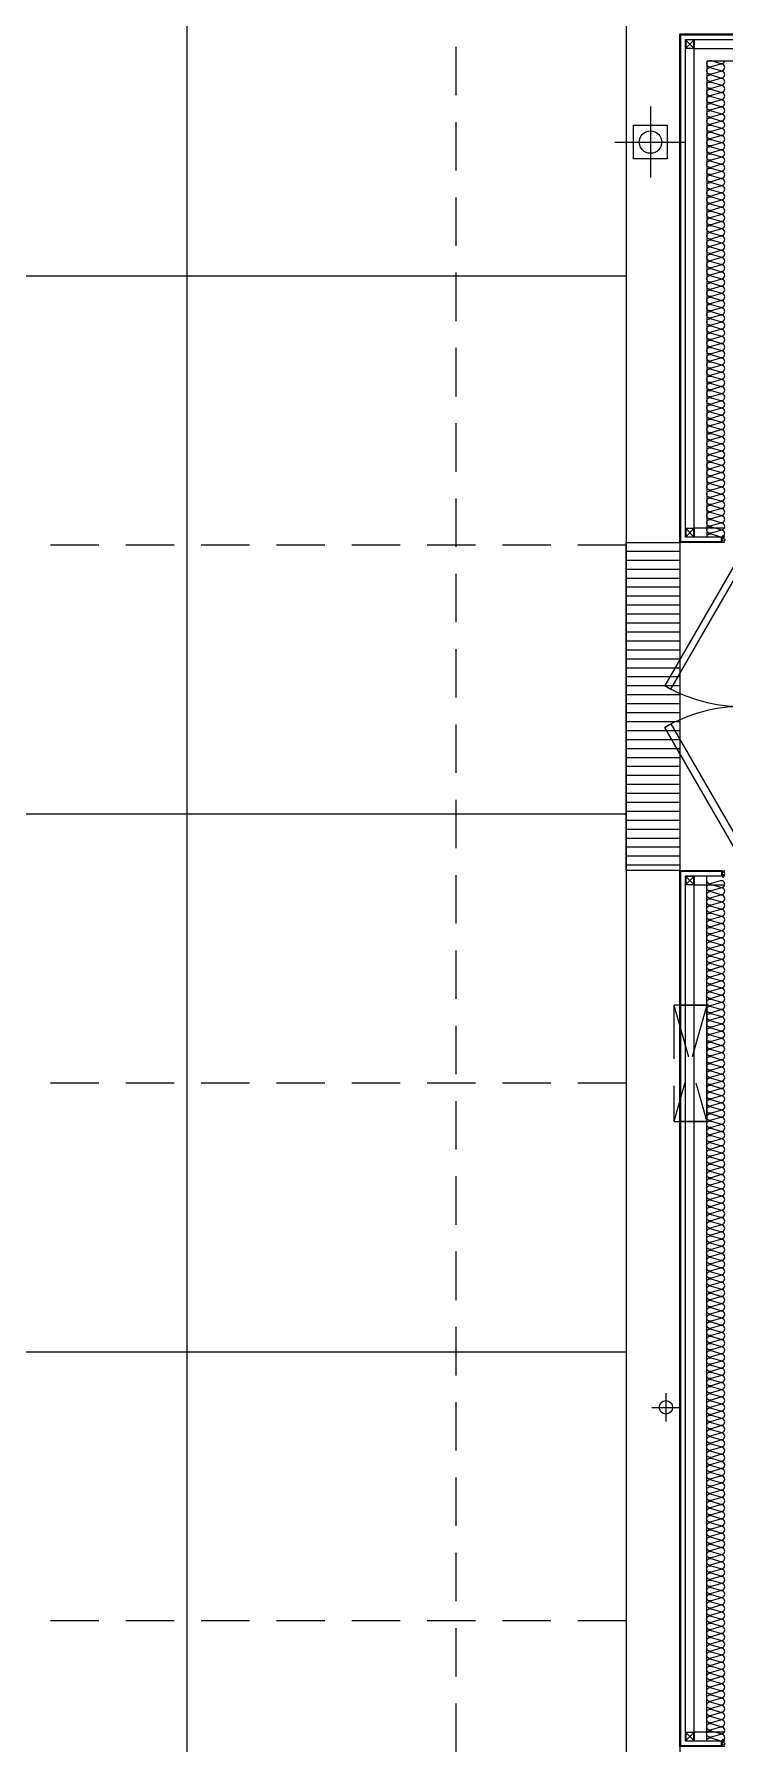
# Model space of a CAD drawing. Header units: millimetres. Extents: x -95754 to 177808, y 34455 to 149960.
# Drawn here: x 166904 to 170754, y 125920 to 135455 of the extents above; entities that cross this region are included whole.
import ezdxf

# ---------------------------------------------------------------- set-up
doc = ezdxf.new("R2010")
doc.units = ezdxf.units.MM
doc.header["$LTSCALE"] = 300
for name, pattern in [('CENTERX2', [4, 2.5, -0.5, 0.5, -0.5]), ('H1', [1.5, 1, -0.5]), ('HID', [2.8, 1.8, -1])]:
    doc.linetypes.add(name, pattern=pattern)
for name, color, linetype in [('6FIN', 6, 'Continuous'), ('A-DOOR', 4, 'Continuous'), ('A-DOOR-1', 1, 'Continuous'), ('A-DOOR-8', 8, 'Continuous'), ('A-ETC-소방', 8, 'H1'), ('A-FIN', 6, 'Continuous'), ('A-SYM', 7, 'Continuous'), ('A-TERNCH', 8, 'Continuous'), ('A-지붕바닥', 251, 'Continuous'), ('A-하지철물', 55, 'Continuous'), ('ISL', 251, 'Continuous'), ('loco_SCR', 1, 'Continuous'), ('SCREW', 6, 'Continuous'), ('SHEET', 6, 'Continuous'), ('보(girder)', 7, 'HID'), ('복합판넬', 6, 'Continuous'), ('우수계획', 7, 'Continuous'), ('코킹', 191, 'Continuous'), ('트랜치', 8, 'Continuous')]:
    doc.layers.add(name, color=color, linetype=linetype)
doc.layers.add('A-WIN-ELE', color=8, linetype='Continuous', lineweight=9)

# ---------------------------------------------------------------- blocks, each defined once
blk = doc.blocks.new('FDD-2')
at = {"layer": 'A-DOOR', "linetype": 'Continuous'}
for points in [[(-870, 200), (-116.6, 635), (-96.6, 600.4), (-850, 165.4)], [(870, 200), (116.6, 635), (96.6, 600.4), (850, 165.4)], [(-900, 200), (-870, 200), (-870, 160), (-855, 160), (-855, 0), (-900, 0)], [(900, 200), (870, 200), (870, 160), (855, 160), (855, 0), (900, 0)]]:
    blk.add_lwpolyline(points, close=True, dxfattribs=at)
at = {"layer": 'A-DOOR-1', "linetype": 'Continuous'}
for centre, start, end in [((-870, 200), 0, 30), ((870, 200), 150, 180)]:
    blk.add_arc(centre, 870, start, end, dxfattribs=at)
at = {"layer": 'A-DOOR-8', "linetype": 'Continuous'}
for p, q in [((-870, 200), (870, 200)), ((-855, 0), (855, 0))]:
    blk.add_line(p, q, dxfattribs=at)
blk = doc.blocks.new('*U2290')
at = {"layer": '6FIN'}
blk.add_lwpolyline([(25.3, 50), (-24.7, 50), (-24.7, 0), (25.3, 0)], close=True, dxfattribs=at)
at = {"layer": 'SHEET', "color": 8}
for p, q in [((-22.2, 2.5), (22.8, 47.5)), ((22.8, 2.5), (-22.2, 47.5))]:
    blk.add_line(p, q, dxfattribs=at)
blk.add_lwpolyline([(22.3, 2.3), (-21.7, 2.3, -0.414214), (-22.4, 3), (-22.4, 47, -0.414214), (-21.7, 47.7), (22.3, 47.7, -0.414214), (23, 47), (23, 3, -0.414214)], format="xyb", close=True, dxfattribs=at)
blk = doc.blocks.new('screw-2')
at = {"layer": 'loco_SCR', "linetype": 'CENTERX2'}
blk.add_line((-9, 0), (20, 0), dxfattribs=at)
at = {"layer": 'loco_SCR'}
for p, q in [((-2, 2), (-2, 3)), ((-1, 0), (-2, 1)), ((0, 4), (0, -4)), ((0, 2), (13, 2)), ((4, 2), (2, -3)), ((6, 2), (4, -3)), ((8, 2), (6, -3)), ((9, 2), (8, -3)), ((11, 2), (10, 1)), ((16, 0), (11, 1)), ((16, 0), (12, -2)), ((16, 0), (13, 2)), ((-1, 0), (-2, -1)), ((-2, -2), (-2, -3)), ((0, -2), (12, -2)), ((10, -1), (9, -3))]:
    blk.add_line(p, q, dxfattribs=at)
for centre, radius, start, end in [((0, 0), 4, 90, 270), ((-2, 1), 0.5, 135, 249.9068), ((-2, 3), 0.393, 352.9095, 75.2899), ((-1, 0), 0.262, 273.8076, 86.5479), ((11, -1), 1.4, 70.8182, 270.5294), ((-2, -1), 0.5, 109.9826, 225), ((-2, -3), 0.393, 261.9149, 3.4868)]:
    blk.add_arc(centre, radius, start, end, dxfattribs=at)
blk = doc.blocks.new('A$Caf999d5d')
at = {"layer": 'A-FIN'}
for p, q in [((-1, 15), (25, 14.9)), ((3, 19), (29, 18.9)), ((25, 7.4), (25, 14.9)), ((28, 7.4), (25, 7.4)), ((29, 7.4), (25, 7.4)), ((29, 7.4), (29, 18.9))]:
    blk.add_line(p, q, dxfattribs=at)
at = {"layer": '코킹', "color": 1}
blk.add_circle((14.5, 7.5), 7.5, dxfattribs=at)
at = {"layer": '코킹', "color": 1, "extrusion": (0, 0, -1)}
blk.add_ellipse((-1, 7.5), major_axis=(0, 7.5), ratio=0.368706, start_param=0, end_param=3.141604, dxfattribs=at)
at = {"layer": 'SCREW', "xscale": 0.700000000000001, "yscale": 0.700000000000001, "zscale": 0.700000000000001, "rotation": 359.9997454971837}
blk.add_blockref('screw-2', (25, 11.2), dxfattribs=at)
blk = doc.blocks.new('*U2300')
at = {"layer": 'A-하지철물'}
for points in [[(-8028.4, -220), (-8028.4, 0), (-3203.4, 0), (-3203.4, -220)], [(-7978.4, -220), (-7978.4, -50), (-3253.4, -50), (-3253.4, -220)]]:
    blk.add_lwpolyline(points, dxfattribs=at)
at = {"layer": '복합판넬'}
for points in [[(-8058.4, -205), (-8058.4, 30), (-3173.4, 30), (-3173.4, -205)], [(-8054.4, -201), (-8054.4, 26), (-3177.4, 26), (-3177.4, -201)]]:
    blk.add_lwpolyline(points, dxfattribs=at)
at = {"layer": 'A-FIN'}
blk.add_blockref('A$Caf999d5d', (-8057.5, -220), dxfattribs=at)
at = {"layer": 'A-FIN', "xscale": -1}
blk.add_blockref('A$Caf999d5d', (-3174.4, -220), dxfattribs=at)
at = {"layer": '보(girder)', "xscale": -1, "rotation": 180}
for p in [(-8003.7, 0), (-3228.7, 0)]:
    blk.add_blockref('*U2290', p, dxfattribs=at)
blk = doc.blocks.new('A$Cacae0627')
at = {"layer": '우수계획', "color": 1}
for p, q in [((0, 528), (0, -528)), ((-528, 0), (528, 0))]:
    blk.add_line(p, q, dxfattribs=at)
at = {"layer": '우수계획', "color": 6, "lineweight": -3}
blk.add_lwpolyline([(-250, 250), (250, 250), (250, -250), (-250, -250)], close=True, dxfattribs=at)
blk.add_circle((0, 0), 167, dxfattribs=at)
blk = doc.blocks.new('A$C2f499a12')
at = {"layer": 'A-SYM', "xscale": 0.3749999999999939, "yscale": 0.3749999999999939, "zscale": 0.3749999999999939}
blk.add_blockref('A$Cacae0627', (307.6, 197.9), dxfattribs=at)
blk = doc.blocks.new('A$C4ff37237')
at = {"layer": '우수계획', "color": 1}
for p, q in [((79.2, 158.3, 0), (79.2, 0, 0)), ((0, 79.2, 0), (158.3, 79.2, 0))]:
    blk.add_line(p, q, dxfattribs=at)
at = {"layer": '우수계획', "color": 6, "lineweight": -3}
blk.add_circle((79.2, 79.2, 0), 37.5, dxfattribs=at)
blk = doc.blocks.new('*U2338')
at = {"layer": '트랜치'}
for p, q in [((50, 300), (50, 0)), ((100, 300), (100, 0)), ((150, 300), (150, 0)), ((200, 300), (200, 0)), ((250, 300), (250, 0)), ((300, 300), (300, 0)), ((350, 300), (350, 0)), ((400, 300), (400, 0)), ((450, 300), (450, 0)), ((500, 300), (500, 0)), ((550, 300), (550, 0)), ((600, 300), (600, 0)), ((650, 300), (650, 0)), ((700, 300), (700, 0)), ((750, 300), (750, 0)), ((800, 300), (800, 0)), ((850, 300), (850, 0)), ((900, 300), (900, 0)), ((950, 300), (950, 0)), ((1000, 300), (1000, 0)), ((1050, 300), (1050, 0)), ((1100, 300), (1100, 0)), ((1150, 300), (1150, 0)), ((1200, 300), (1200, 0)), ((1250, 300), (1250, 0)), ((1300, 300), (1300, 0)), ((1350, 300), (1350, 0)), ((1400, 300), (1400, 0)), ((1450, 300), (1450, 0)), ((1500, 300), (1500, 0)), ((1550, 300), (1550, 0)), ((1600, 300), (1600, 0)), ((1650, 300), (1650, 0)), ((1700, 300), (1700, 0)), ((1750, 300), (1750, 0)), ((1800, 300), (1800, 0))]:
    blk.add_line(p, q, dxfattribs=at)
at = {"layer": '트랜치', "color": 0}
blk.add_lwpolyline([(0, 300), (1830, 300), (1830, 0), (0, 0)], close=True, dxfattribs=at)
blk = doc.blocks.new('옥내소화전함(650X185)')
at = {"layer": 'A-ETC-소방'}
blk.add_lwpolyline([(185, 0), (185, 650), (0, 650), (0, 0)], close=True, dxfattribs=at)
for points in [[(185, 650), (0, 0)], [(0, 650), (185, 0)]]:
    blk.add_lwpolyline(points, dxfattribs=at)

msp = doc.modelspace()

# ---------------------------------------------------------------- linework, layer by layer
at = {"layer": 'A-FIN', "elevation": 0}
msp.add_lwpolyline([(170503.6, 130040), (170653.6, 130040), (170653.6, 129390), (170503.6, 129390)], dxfattribs=at)
at = {"layer": 'A-TERNCH', "elevation": 0}
msp.add_lwpolyline([(144903.6, 147805), (146203.6, 147805), (146203.6, 148405), (155703.6, 148405), (155703.6, 147805), (157003.6, 147805), (157003.6, 148405), (166503.6, 148405), (166503.6, 147805), (167803.6, 147805), (167803.6, 148405), (170203.6, 148405), (170203.6, 143155), (176753.6, 143155), (176753.6, 135755), (170203.6, 135755), (170203.6, 107805)], dxfattribs=at)
msp.add_lwpolyline([(170203.6, 130790), (170203.6, 132620), (170503.6, 132620), (170503.6, 130790)], close=True, dxfattribs=at)
at = {"layer": 'A-WIN-ELE', "elevation": 0}
msp.add_lwpolyline([(177038.6, 135455), (170503.6, 135455), (170503.6, 107520)], dxfattribs=at)
at = {"layer": 'A-지붕바닥', "linetype": 'HID', "ltscale": 0.5}
for p, q in [((169253.6, 148405), (169253.6, 107805)), ((170203.6, 132605), (99303.6, 132605)), ((170203.6, 129605), (99303.6, 129605)), ((170203.6, 126605), (99303.6, 126605))]:
    msp.add_line(p, q, dxfattribs=at)
at = {"layer": 'A-지붕바닥'}
for p, q in [((167753.6, 147805), (167753.6, 108405)), ((170203.6, 134105), (99303.6, 134105)), ((170203.6, 131105), (99303.6, 131105)), ((170203.6, 128105), (99303.6, 128105))]:
    msp.add_line(p, q, dxfattribs=at)
at = {"layer": 'A-하지철물'}
for points in [[(170753.6, 132650), (170533.6, 132650), (170533.6, 135425), (177053.6, 135425)], [(170753.6, 132700), (170583.6, 132700), (170583.6, 135375), (177053.6, 135375)]]:
    msp.add_lwpolyline(points, dxfattribs=at)
at = {"layer": 'ISL'}
for p, q in [((177053.6, 135305), (170653.6, 135305)), ((170653.6, 135305), (170653.6, 132650)), ((170653.6, 125935), (170653.6, 130760))]:
    msp.add_line(p, q, dxfattribs=at)
at = {"layer": 'ISL', "elevation": 0}
for points in [[(170653.6, 132650, -0.509267), (170677.8, 132667.7), (170729.3, 132652.4, 1.372593), (170729.3, 132687.7), (170677.8, 132672.4, -0.509267), (170653.6, 132690, -0.509267), (170677.8, 132707.7), (170729.3, 132692.4, 1.372593), (170729.3, 132727.7), (170677.8, 132712.4, -0.509267), (170653.6, 132730, -0.509267), (170677.8, 132747.7), (170729.3, 132732.4, 1.372593), (170729.3, 132767.7), (170677.8, 132752.4, -0.509267), (170653.6, 132770, -0.509267), (170677.8, 132787.7), (170729.3, 132772.4, 1.372593), (170729.3, 132807.7), (170677.8, 132792.4, -0.509267), (170653.6, 132810, -0.509267), (170677.8, 132827.7), (170729.3, 132812.4, 1.372593), (170729.3, 132847.7), (170677.8, 132832.4, -0.509267), (170653.6, 132850, -0.509267), (170677.8, 132867.7), (170729.3, 132852.4, 1.372593), (170729.3, 132887.7), (170677.8, 132872.4, -0.509267), (170653.6, 132890, -0.509267), (170677.8, 132907.7), (170729.3, 132892.4, 1.372593), (170729.3, 132927.7), (170677.8, 132912.4, -0.509267), (170653.6, 132930, -0.509267), (170677.8, 132947.7), (170729.3, 132932.4, 1.372593), (170729.3, 132967.7), (170677.8, 132952.4, -0.509267), (170653.6, 132970, -0.509267), (170677.8, 132987.7), (170729.3, 132972.4, 1.372593), (170729.3, 133007.7), (170677.8, 132992.4, -0.509267), (170653.6, 133010, -0.509267), (170677.8, 133027.7), (170729.3, 133012.4, 1.372593), (170729.3, 133047.7), (170677.8, 133032.4, -0.509267), (170653.6, 133050, -0.509267), (170677.8, 133067.7), (170729.3, 133052.4, 1.372593), (170729.3, 133087.7), (170677.8, 133072.4, -0.509267), (170653.6, 133090, -0.509267), (170677.8, 133107.7), (170729.3, 133092.4, 1.372593), (170729.3, 133127.7), (170677.8, 133112.4, -0.509267), (170653.6, 133130, -0.509267), (170677.8, 133147.7), (170729.3, 133132.4, 1.372593), (170729.3, 133167.7), (170677.8, 133152.4, -0.509267), (170653.6, 133170, -0.509267), (170677.8, 133187.7), (170729.3, 133172.4, 1.372593), (170729.3, 133207.7), (170677.8, 133192.4, -0.509267), (170653.6, 133210, -0.509267), (170677.8, 133227.7), (170729.3, 133212.4, 1.372593), (170729.3, 133247.7), (170677.8, 133232.4, -0.509267), (170653.6, 133250, -0.509267), (170677.8, 133267.7), (170729.3, 133252.4, 1.372593), (170729.3, 133287.7), (170677.8, 133272.4, -0.509267), (170653.6, 133290, -0.509267), (170677.8, 133307.7), (170729.3, 133292.4, 1.372593), (170729.3, 133327.7), (170677.8, 133312.4, -0.509267), (170653.6, 133330, -0.509267), (170677.8, 133347.7), (170729.3, 133332.4, 1.372593), (170729.3, 133367.7), (170677.8, 133352.4, -0.509267), (170653.6, 133370, -0.509267), (170677.8, 133387.7), (170729.3, 133372.4, 1.372593), (170729.3, 133407.7), (170677.8, 133392.4, -0.509267), (170653.6, 133410, -0.509267), (170677.8, 133427.7), (170729.3, 133412.4, 1.372593), (170729.3, 133447.7), (170677.8, 133432.4, -0.509267), (170653.6, 133450, -0.509267), (170677.8, 133467.7), (170729.3, 133452.4, 1.372593), (170729.3, 133487.7), (170677.8, 133472.4, -0.509267), (170653.6, 133490, -0.509267), (170677.8, 133507.7), (170729.3, 133492.4, 1.372593), (170729.3, 133527.7), (170677.8, 133512.4, -0.509267), (170653.6, 133530, -0.509267), (170677.8, 133547.7), (170729.3, 133532.4, 1.372593), (170729.3, 133567.7), (170677.8, 133552.4, -0.509267), (170653.6, 133570, -0.509267), (170677.8, 133587.7), (170729.3, 133572.4, 1.372593), (170729.3, 133607.7), (170677.8, 133592.4, -0.509267), (170653.6, 133610, -0.509267), (170677.8, 133627.7), (170729.3, 133612.4, 1.372593), (170729.3, 133647.7), (170677.8, 133632.4, -0.509267), (170653.6, 133650, -0.509267), (170677.8, 133667.7), (170729.3, 133652.4, 1.372593), (170729.3, 133687.7), (170677.8, 133672.4, -0.509267), (170653.6, 133690, -0.509267), (170677.8, 133707.7), (170729.3, 133692.4, 1.372593), (170729.3, 133727.7), (170677.8, 133712.4, -0.509267), (170653.6, 133730, -0.509267), (170677.8, 133747.7), (170729.3, 133732.4, 1.372593), (170729.3, 133767.7), (170677.8, 133752.4, -0.509267), (170653.6, 133770, -0.509267), (170677.8, 133787.7), (170729.3, 133772.4, 1.372593), (170729.3, 133807.7), (170677.8, 133792.4, -0.509267), (170653.6, 133810, -0.509267), (170677.8, 133827.7), (170729.3, 133812.4, 1.372593), (170729.3, 133847.7), (170677.8, 133832.4, -0.509267), (170653.6, 133850, -0.509267), (170677.8, 133867.7), (170729.3, 133852.4, 1.372593), (170729.3, 133887.7), (170677.8, 133872.4, -0.509267), (170653.6, 133890, -0.509267), (170677.8, 133907.7), (170729.3, 133892.4, 1.372593), (170729.3, 133927.7), (170677.8, 133912.4, -0.509267), (170653.6, 133930, -0.509267), (170677.8, 133947.7), (170729.3, 133932.4, 1.372593), (170729.3, 133967.7), (170677.8, 133952.4, -0.509267), (170653.6, 133970, -0.509267), (170677.8, 133987.7), (170729.3, 133972.4, 1.372593), (170729.3, 134007.7), (170677.8, 133992.4, -0.509267), (170653.6, 134010, -0.509267), (170677.8, 134027.7), (170729.3, 134012.4, 1.372593), (170729.3, 134047.7), (170677.8, 134032.4, -0.509267), (170653.6, 134050, -0.509267), (170677.8, 134067.7), (170729.3, 134052.4, 1.372593), (170729.3, 134087.7), (170677.8, 134072.4, -0.509267), (170653.6, 134090, -0.509267), (170677.8, 134107.7), (170729.3, 134092.4, 1.372593), (170729.3, 134127.7), (170677.8, 134112.4, -0.509267), (170653.6, 134130, -0.509267), (170677.8, 134147.7), (170729.3, 134132.4, 1.372593), (170729.3, 134167.7), (170677.8, 134152.4, -0.509267), (170653.6, 134170, -0.509267), (170677.8, 134187.7), (170729.3, 134172.4, 1.372593), (170729.3, 134207.7), (170677.8, 134192.4, -0.509267), (170653.6, 134210, -0.509267), (170677.8, 134227.7), (170729.3, 134212.4, 1.372593), (170729.3, 134247.7), (170677.8, 134232.4, -0.509267), (170653.6, 134250, -0.509267), (170677.8, 134267.7), (170729.3, 134252.4, 1.372593), (170729.3, 134287.7), (170677.8, 134272.4, -0.509267), (170653.6, 134290, -0.509267), (170677.8, 134307.7), (170729.3, 134292.4, 1.372593), (170729.3, 134327.7), (170677.8, 134312.4, -0.509267), (170653.6, 134330, -0.509267), (170677.8, 134347.7), (170729.3, 134332.4, 1.372593), (170729.3, 134367.7), (170677.8, 134352.4, -0.509267), (170653.6, 134370, -0.509267), (170677.8, 134387.7), (170729.3, 134372.4, 1.372593), (170729.3, 134407.7), (170677.8, 134392.4, -0.509267), (170653.6, 134410, -0.509267), (170677.8, 134427.7), (170729.3, 134412.4, 1.372593), (170729.3, 134447.7), (170677.8, 134432.4, -0.509267), (170653.6, 134450, -0.509267), (170677.8, 134467.7), (170729.3, 134452.4, 1.372593), (170729.3, 134487.7), (170677.8, 134472.4, -0.509267), (170653.6, 134490, -0.509267), (170677.8, 134507.7), (170729.3, 134492.4, 1.372593), (170729.3, 134527.7), (170677.8, 134512.4, -0.509267), (170653.6, 134530, -0.509267), (170677.8, 134547.7), (170729.3, 134532.4, 1.372593), (170729.3, 134567.7), (170677.8, 134552.4, -0.509267), (170653.6, 134570, -0.509267), (170677.8, 134587.7), (170729.3, 134572.4, 1.372593), (170729.3, 134607.7), (170677.8, 134592.4, -0.509267), (170653.6, 134610, -0.509267), (170677.8, 134627.7), (170729.3, 134612.4, 1.372593), (170729.3, 134647.7), (170677.8, 134632.4, -0.509267), (170653.6, 134650, -0.509267), (170677.8, 134667.7), (170729.3, 134652.4, 1.372593), (170729.3, 134687.7), (170677.8, 134672.4, -0.509267), (170653.6, 134690, -0.509267), (170677.8, 134707.7), (170729.3, 134692.4, 1.372593), (170729.3, 134727.7), (170677.8, 134712.4, -0.509267), (170653.6, 134730, -0.509267), (170677.8, 134747.7), (170729.3, 134732.4, 1.372593), (170729.3, 134767.7), (170677.8, 134752.4, -0.509267), (170653.6, 134770, -0.509267), (170677.8, 134787.7), (170729.3, 134772.4, 1.372593), (170729.3, 134807.7), (170677.8, 134792.4, -0.509267), (170653.6, 134810, -0.509267), (170677.8, 134827.7), (170729.3, 134812.4, 1.372593), (170729.3, 134847.7), (170677.8, 134832.4, -0.509267), (170653.6, 134850, -0.509267), (170677.8, 134867.7), (170729.3, 134852.4, 1.372593), (170729.3, 134887.7), (170677.8, 134872.4, -0.509267), (170653.6, 134890, -0.509267), (170677.8, 134907.7), (170729.3, 134892.4, 1.372593), (170729.3, 134927.7), (170677.8, 134912.4, -0.509267), (170653.6, 134930, -0.509267), (170677.8, 134947.7), (170729.3, 134932.4, 1.372593), (170729.3, 134967.7), (170677.8, 134952.4, -0.509267), (170653.6, 134970, -0.509267), (170677.8, 134987.7), (170729.3, 134972.4, 1.372593), (170729.3, 135007.7), (170677.8, 134992.4, -0.509267), (170653.6, 135010, -0.509267), (170677.8, 135027.7), (170729.3, 135012.4, 1.372593), (170729.3, 135047.7), (170677.8, 135032.4, -0.509267), (170653.6, 135050, -0.509267), (170677.8, 135067.7), (170729.3, 135052.4, 1.372593), (170729.3, 135087.7), (170677.8, 135072.4, -0.509267), (170653.6, 135090, -0.509267), (170677.8, 135107.7), (170729.3, 135092.4, 1.372593), (170729.3, 135127.7), (170677.8, 135112.4, -0.509267), (170653.6, 135130, -0.509267), (170677.8, 135147.7), (170729.3, 135132.4, 1.372593), (170729.3, 135167.7), (170677.8, 135152.4, -0.509267), (170653.6, 135170, -0.509267), (170677.8, 135187.7), (170729.3, 135172.4, 1.372593), (170729.3, 135207.7), (170677.8, 135192.4, -0.509267), (170653.6, 135210, -0.509267), (170677.8, 135227.7), (170729.3, 135212.4, 1.372593), (170729.3, 135247.7), (170677.8, 135232.4, -0.509267), (170653.6, 135250, -0.509267), (170677.8, 135267.7), (170729.3, 135252.4, 1.372593), (170729.3, 135287.7), (170677.8, 135272.4, -0.509267), (170653.6, 135290, -0.509267), (170677.8, 135307.7), (170729.3, 135292.4, 0.425254), (170752.9, 135305, 0.425254)], [(170673.3, 132650, -0.006791), (170673.8, 132650)], [(170653.6, 125935, -0.509267), (170677.8, 125952.7), (170729.3, 125937.4, 1.372593), (170729.3, 125972.7), (170677.8, 125957.4, -0.509267), (170653.6, 125975, -0.509267), (170677.8, 125992.7), (170729.3, 125977.4, 1.372593), (170729.3, 126012.7), (170677.8, 125997.4, -0.509267), (170653.6, 126015, -0.509267), (170677.8, 126032.7), (170729.3, 126017.4, 1.372593), (170729.3, 126052.7), (170677.8, 126037.4, -0.509267), (170653.6, 126055, -0.509267), (170677.8, 126072.7), (170729.3, 126057.4, 1.372593), (170729.3, 126092.7), (170677.8, 126077.4, -0.509267), (170653.6, 126095, -0.509267), (170677.8, 126112.7), (170729.3, 126097.4, 1.372593), (170729.3, 126132.7), (170677.8, 126117.4, -0.509267), (170653.6, 126135, -0.509267), (170677.8, 126152.7), (170729.3, 126137.4, 1.372593), (170729.3, 126172.7), (170677.8, 126157.4, -0.509267), (170653.6, 126175, -0.509267), (170677.8, 126192.7), (170729.3, 126177.4, 1.372593), (170729.3, 126212.7), (170677.8, 126197.4, -0.509267), (170653.6, 126215, -0.509267), (170677.8, 126232.7), (170729.3, 126217.4, 1.372593), (170729.3, 126252.7), (170677.8, 126237.4, -0.509267), (170653.6, 126255, -0.509267), (170677.8, 126272.7), (170729.3, 126257.4, 1.372593), (170729.3, 126292.7), (170677.8, 126277.4, -0.509267), (170653.6, 126295, -0.509267), (170677.8, 126312.7), (170729.3, 126297.4, 1.372593), (170729.3, 126332.7), (170677.8, 126317.4, -0.509267), (170653.6, 126335, -0.509267), (170677.8, 126352.7), (170729.3, 126337.4, 1.372593), (170729.3, 126372.7), (170677.8, 126357.4, -0.509267), (170653.6, 126375, -0.509267), (170677.8, 126392.7), (170729.3, 126377.4, 1.372593), (170729.3, 126412.7), (170677.8, 126397.4, -0.509267), (170653.6, 126415, -0.509267), (170677.8, 126432.7), (170729.3, 126417.4, 1.372593), (170729.3, 126452.7), (170677.8, 126437.4, -0.509267), (170653.6, 126455, -0.509267), (170677.8, 126472.7), (170729.3, 126457.4, 1.372593), (170729.3, 126492.7), (170677.8, 126477.4, -0.509267), (170653.6, 126495, -0.509267), (170677.8, 126512.7), (170729.3, 126497.4, 1.372593), (170729.3, 126532.7), (170677.8, 126517.4, -0.509267), (170653.6, 126535, -0.509267), (170677.8, 126552.7), (170729.3, 126537.4, 1.372593), (170729.3, 126572.7), (170677.8, 126557.4, -0.509267), (170653.6, 126575, -0.509267), (170677.8, 126592.7), (170729.3, 126577.4, 1.372593), (170729.3, 126612.7), (170677.8, 126597.4, -0.509267), (170653.6, 126615, -0.509267), (170677.8, 126632.7), (170729.3, 126617.4, 1.372593), (170729.3, 126652.7), (170677.8, 126637.4, -0.509267), (170653.6, 126655, -0.509267), (170677.8, 126672.7), (170729.3, 126657.4, 1.372593), (170729.3, 126692.7), (170677.8, 126677.4, -0.509267), (170653.6, 126695, -0.509267), (170677.8, 126712.7), (170729.3, 126697.4, 1.372593), (170729.3, 126732.7), (170677.8, 126717.4, -0.509267), (170653.6, 126735, -0.509267), (170677.8, 126752.7), (170729.3, 126737.4, 1.372593), (170729.3, 126772.7), (170677.8, 126757.4, -0.509267), (170653.6, 126775, -0.509267), (170677.8, 126792.7), (170729.3, 126777.4, 1.372593), (170729.3, 126812.7), (170677.8, 126797.4, -0.509267), (170653.6, 126815, -0.509267), (170677.8, 126832.7), (170729.3, 126817.4, 1.372593), (170729.3, 126852.7), (170677.8, 126837.4, -0.509267), (170653.6, 126855, -0.509267), (170677.8, 126872.7), (170729.3, 126857.4, 1.372593), (170729.3, 126892.7), (170677.8, 126877.4, -0.509267), (170653.6, 126895, -0.509267), (170677.8, 126912.7), (170729.3, 126897.4, 1.372593), (170729.3, 126932.7), (170677.8, 126917.4, -0.509267), (170653.6, 126935, -0.509267), (170677.8, 126952.7), (170729.3, 126937.4, 1.372593), (170729.3, 126972.7), (170677.8, 126957.4, -0.509267), (170653.6, 126975, -0.509267), (170677.8, 126992.7), (170729.3, 126977.4, 1.372593), (170729.3, 127012.7), (170677.8, 126997.4, -0.509267), (170653.6, 127015, -0.509267), (170677.8, 127032.7), (170729.3, 127017.4, 1.372593), (170729.3, 127052.7), (170677.8, 127037.4, -0.509267), (170653.6, 127055, -0.509267), (170677.8, 127072.7), (170729.3, 127057.4, 1.372593), (170729.3, 127092.7), (170677.8, 127077.4, -0.509267), (170653.6, 127095, -0.509267), (170677.8, 127112.7), (170729.3, 127097.4, 1.372593), (170729.3, 127132.7), (170677.8, 127117.4, -0.509267), (170653.6, 127135, -0.509267), (170677.8, 127152.7), (170729.3, 127137.4, 1.372593), (170729.3, 127172.7), (170677.8, 127157.4, -0.509267), (170653.6, 127175, -0.509267), (170677.8, 127192.7), (170729.3, 127177.4, 1.372593), (170729.3, 127212.7), (170677.8, 127197.4, -0.509267), (170653.6, 127215, -0.509267), (170677.8, 127232.7), (170729.3, 127217.4, 1.372593), (170729.3, 127252.7), (170677.8, 127237.4, -0.509267), (170653.6, 127255, -0.509267), (170677.8, 127272.7), (170729.3, 127257.4, 1.372593), (170729.3, 127292.7), (170677.8, 127277.4, -0.509267), (170653.6, 127295, -0.509267), (170677.8, 127312.7), (170729.3, 127297.4, 1.372593), (170729.3, 127332.7), (170677.8, 127317.4, -0.509267), (170653.6, 127335, -0.509267), (170677.8, 127352.7), (170729.3, 127337.4, 1.372593), (170729.3, 127372.7), (170677.8, 127357.4, -0.509267), (170653.6, 127375, -0.509267), (170677.8, 127392.7), (170729.3, 127377.4, 1.372593), (170729.3, 127412.7), (170677.8, 127397.4, -0.509267), (170653.6, 127415, -0.509267), (170677.8, 127432.7), (170729.3, 127417.4, 1.372593), (170729.3, 127452.7), (170677.8, 127437.4, -0.509267), (170653.6, 127455, -0.509267), (170677.8, 127472.7), (170729.3, 127457.4, 1.372593), (170729.3, 127492.7), (170677.8, 127477.4, -0.509267), (170653.6, 127495, -0.509267), (170677.8, 127512.7), (170729.3, 127497.4, 1.372593), (170729.3, 127532.7), (170677.8, 127517.4, -0.509267), (170653.6, 127535, -0.509267), (170677.8, 127552.7), (170729.3, 127537.4, 1.372593), (170729.3, 127572.7), (170677.8, 127557.4, -0.509267), (170653.6, 127575, -0.509267), (170677.8, 127592.7), (170729.3, 127577.4, 1.372593), (170729.3, 127612.7), (170677.8, 127597.4, -0.509267), (170653.6, 127615, -0.509267), (170677.8, 127632.7), (170729.3, 127617.4, 1.372593), (170729.3, 127652.7), (170677.8, 127637.4, -0.509267), (170653.6, 127655, -0.509267), (170677.8, 127672.7), (170729.3, 127657.4, 1.372593), (170729.3, 127692.7), (170677.8, 127677.4, -0.509267), (170653.6, 127695, -0.509267), (170677.8, 127712.7), (170729.3, 127697.4, 1.372593), (170729.3, 127732.7), (170677.8, 127717.4, -0.509267), (170653.6, 127735, -0.509267), (170677.8, 127752.7), (170729.3, 127737.4, 1.372593), (170729.3, 127772.7), (170677.8, 127757.4, -0.509267), (170653.6, 127775, -0.509267), (170677.8, 127792.7), (170729.3, 127777.4, 1.372593), (170729.3, 127812.7), (170677.8, 127797.4, -0.509267), (170653.6, 127815, -0.509267), (170677.8, 127832.7), (170729.3, 127817.4, 1.372593), (170729.3, 127852.7), (170677.8, 127837.4, -0.509267), (170653.6, 127855, -0.509267), (170677.8, 127872.7), (170729.3, 127857.4, 1.372593), (170729.3, 127892.7), (170677.8, 127877.4, -0.509267), (170653.6, 127895, -0.509267), (170677.8, 127912.7), (170729.3, 127897.4, 1.372593), (170729.3, 127932.7), (170677.8, 127917.4, -0.509267), (170653.6, 127935, -0.509267), (170677.8, 127952.7), (170729.3, 127937.4, 1.372593), (170729.3, 127972.7), (170677.8, 127957.4, -0.509267), (170653.6, 127975, -0.509267), (170677.8, 127992.7), (170729.3, 127977.4, 1.372593), (170729.3, 128012.7), (170677.8, 127997.4, -0.509267), (170653.6, 128015, -0.509267), (170677.8, 128032.7), (170729.3, 128017.4, 1.372593), (170729.3, 128052.7), (170677.8, 128037.4, -0.509267), (170653.6, 128055, -0.509267), (170677.8, 128072.7), (170729.3, 128057.4, 1.372593), (170729.3, 128092.7), (170677.8, 128077.4, -0.509267), (170653.6, 128095, -0.509267), (170677.8, 128112.7), (170729.3, 128097.4, 1.372593), (170729.3, 128132.7), (170677.8, 128117.4, -0.509267), (170653.6, 128135, -0.509267), (170677.8, 128152.7), (170729.3, 128137.4, 1.372593), (170729.3, 128172.7), (170677.8, 128157.4, -0.509267), (170653.6, 128175, -0.509267), (170677.8, 128192.7), (170729.3, 128177.4, 1.372593), (170729.3, 128212.7), (170677.8, 128197.4, -0.509267), (170653.6, 128215, -0.509267), (170677.8, 128232.7), (170729.3, 128217.4, 1.372593), (170729.3, 128252.7), (170677.8, 128237.4, -0.509267), (170653.6, 128255, -0.509267), (170677.8, 128272.7), (170729.3, 128257.4, 1.372593), (170729.3, 128292.7), (170677.8, 128277.4, -0.509267), (170653.6, 128295, -0.509267), (170677.8, 128312.7), (170729.3, 128297.4, 1.372593), (170729.3, 128332.7), (170677.8, 128317.4, -0.509267), (170653.6, 128335, -0.509267), (170677.8, 128352.7), (170729.3, 128337.4, 1.372593), (170729.3, 128372.7), (170677.8, 128357.4, -0.509267), (170653.6, 128375, -0.509267), (170677.8, 128392.7), (170729.3, 128377.4, 1.372593), (170729.3, 128412.7), (170677.8, 128397.4, -0.509267), (170653.6, 128415, -0.509267), (170677.8, 128432.7), (170729.3, 128417.4, 1.372593), (170729.3, 128452.7), (170677.8, 128437.4, -0.509267), (170653.6, 128455, -0.509267), (170677.8, 128472.7), (170729.3, 128457.4, 1.372593), (170729.3, 128492.7), (170677.8, 128477.4, -0.509267), (170653.6, 128495, -0.509267), (170677.8, 128512.7), (170729.3, 128497.4, 1.372593), (170729.3, 128532.7), (170677.8, 128517.4, -0.509267), (170653.6, 128535, -0.509267), (170677.8, 128552.7), (170729.3, 128537.4, 1.372593), (170729.3, 128572.7), (170677.8, 128557.4, -0.509267), (170653.6, 128575, -0.509267), (170677.8, 128592.7), (170729.3, 128577.4, 1.372593), (170729.3, 128612.7), (170677.8, 128597.4, -0.509267), (170653.6, 128615, -0.509267), (170677.8, 128632.7), (170729.3, 128617.4, 1.372593), (170729.3, 128652.7), (170677.8, 128637.4, -0.509267), (170653.6, 128655, -0.509267), (170677.8, 128672.7), (170729.3, 128657.4, 1.372593), (170729.3, 128692.7), (170677.8, 128677.4, -0.509267), (170653.6, 128695, -0.509267), (170677.8, 128712.7), (170729.3, 128697.4, 1.372593), (170729.3, 128732.7), (170677.8, 128717.4, -0.509267), (170653.6, 128735, -0.509267), (170677.8, 128752.7), (170729.3, 128737.4, 1.372593), (170729.3, 128772.7), (170677.8, 128757.4, -0.509267), (170653.6, 128775, -0.509267), (170677.8, 128792.7), (170729.3, 128777.4, 1.372593), (170729.3, 128812.7), (170677.8, 128797.4, -0.509267), (170653.6, 128815, -0.509267), (170677.8, 128832.7), (170729.3, 128817.4, 1.372593), (170729.3, 128852.7), (170677.8, 128837.4, -0.509267), (170653.6, 128855, -0.509267), (170677.8, 128872.7), (170729.3, 128857.4, 1.372593), (170729.3, 128892.7), (170677.8, 128877.4, -0.509267), (170653.6, 128895, -0.509267), (170677.8, 128912.7), (170729.3, 128897.4, 1.372593), (170729.3, 128932.7), (170677.8, 128917.4, -0.509267), (170653.6, 128935, -0.509267), (170677.8, 128952.7), (170729.3, 128937.4, 1.372593), (170729.3, 128972.7), (170677.8, 128957.4, -0.509267), (170653.6, 128975, -0.509267), (170677.8, 128992.7), (170729.3, 128977.4, 1.372593), (170729.3, 129012.7), (170677.8, 128997.4, -0.509267), (170653.6, 129015, -0.509267), (170677.8, 129032.7), (170729.3, 129017.4, 1.372593), (170729.3, 129052.7), (170677.8, 129037.4, -0.509267), (170653.6, 129055, -0.509267), (170677.8, 129072.7), (170729.3, 129057.4, 1.372593), (170729.3, 129092.7), (170677.8, 129077.4, -0.509267), (170653.6, 129095, -0.509267), (170677.8, 129112.7), (170729.3, 129097.4, 1.372593), (170729.3, 129132.7), (170677.8, 129117.4, -0.509267), (170653.6, 129135, -0.509267), (170677.8, 129152.7), (170729.3, 129137.4, 1.372593), (170729.3, 129172.7), (170677.8, 129157.4, -0.509267), (170653.6, 129175, -0.509267), (170677.8, 129192.7), (170729.3, 129177.4, 1.372593), (170729.3, 129212.7), (170677.8, 129197.4, -0.509267), (170653.6, 129215, -0.509267), (170677.8, 129232.7), (170729.3, 129217.4, 1.372593), (170729.3, 129252.7), (170677.8, 129237.4, -0.509267), (170653.6, 129255, -0.509267), (170677.8, 129272.7), (170729.3, 129257.4, 1.372593), (170729.3, 129292.7), (170677.8, 129277.4, -0.509267), (170653.6, 129295, -0.509267), (170677.8, 129312.7), (170729.3, 129297.4, 1.372593), (170729.3, 129332.7), (170677.8, 129317.4, -0.509267), (170653.6, 129335, -0.509267), (170677.8, 129352.7), (170729.3, 129337.4, 1.372593), (170729.3, 129372.7), (170677.8, 129357.4, -0.509267), (170653.6, 129375, -0.509267), (170677.8, 129392.7), (170729.3, 129377.4, 1.372593), (170729.3, 129412.7), (170677.8, 129397.4, -0.509267), (170653.6, 129415, -0.509267), (170677.8, 129432.7), (170729.3, 129417.4, 1.372593), (170729.3, 129452.7), (170677.8, 129437.4, -0.509267), (170653.6, 129455, -0.509267), (170677.8, 129472.7), (170729.3, 129457.4, 1.372593), (170729.3, 129492.7), (170677.8, 129477.4, -0.509267), (170653.6, 129495, -0.509267), (170677.8, 129512.7), (170729.3, 129497.4, 1.372593), (170729.3, 129532.7), (170677.8, 129517.4, -0.509267), (170653.6, 129535, -0.509267), (170677.8, 129552.7), (170729.3, 129537.4, 1.372593), (170729.3, 129572.7), (170677.8, 129557.4, -0.509267), (170653.6, 129575, -0.509267), (170677.8, 129592.7), (170729.3, 129577.4, 1.372593), (170729.3, 129612.7), (170677.8, 129597.4, -0.509267), (170653.6, 129615, -0.509267), (170677.8, 129632.7), (170729.3, 129617.4, 1.372593), (170729.3, 129652.7), (170677.8, 129637.4, -0.509267), (170653.6, 129655, -0.509267), (170677.8, 129672.7), (170729.3, 129657.4, 1.372593), (170729.3, 129692.7), (170677.8, 129677.4, -0.509267), (170653.6, 129695, -0.509267), (170677.8, 129712.7), (170729.3, 129697.4, 1.372593), (170729.3, 129732.7), (170677.8, 129717.4, -0.509267), (170653.6, 129735, -0.509267), (170677.8, 129752.7), (170729.3, 129737.4, 1.372593), (170729.3, 129772.7), (170677.8, 129757.4, -0.509267), (170653.6, 129775, -0.509267), (170677.8, 129792.7), (170729.3, 129777.4, 1.372593), (170729.3, 129812.7), (170677.8, 129797.4, -0.509267), (170653.6, 129815, -0.509267), (170677.8, 129832.7), (170729.3, 129817.4, 1.372593), (170729.3, 129852.7), (170677.8, 129837.4, -0.509267), (170653.6, 129855, -0.509267), (170677.8, 129872.7), (170729.3, 129857.4, 1.372593), (170729.3, 129892.7), (170677.8, 129877.4, -0.509267), (170653.6, 129895, -0.509267), (170677.8, 129912.7), (170729.3, 129897.4, 1.372593), (170729.3, 129932.7), (170677.8, 129917.4, -0.509267), (170653.6, 129935, -0.509267), (170677.8, 129952.7), (170729.3, 129937.4, 1.372593), (170729.3, 129972.7), (170677.8, 129957.4, -0.509267), (170653.6, 129975, -0.509267), (170677.8, 129992.7), (170729.3, 129977.4, 1.372593), (170729.3, 130012.7), (170677.8, 129997.4, -0.509267), (170653.6, 130015, -0.509267), (170677.8, 130032.7), (170729.3, 130017.4, 1.372593), (170729.3, 130052.7), (170677.8, 130037.4, -0.509267), (170653.6, 130055, -0.509267), (170677.8, 130072.7), (170729.3, 130057.4, 1.372593), (170729.3, 130092.7), (170677.8, 130077.4, -0.509267), (170653.6, 130095, -0.509267), (170677.8, 130112.7), (170729.3, 130097.4, 1.372593), (170729.3, 130132.7), (170677.8, 130117.4, -0.509267), (170653.6, 130135, -0.509267), (170677.8, 130152.7), (170729.3, 130137.4, 1.372593), (170729.3, 130172.7), (170677.8, 130157.4, -0.509267), (170653.6, 130175, -0.509267), (170677.8, 130192.7), (170729.3, 130177.4, 1.372593), (170729.3, 130212.7), (170677.8, 130197.4, -0.509267), (170653.6, 130215, -0.509267), (170677.8, 130232.7), (170729.3, 130217.4, 1.372593), (170729.3, 130252.7), (170677.8, 130237.4, -0.509267), (170653.6, 130255, -0.509267), (170677.8, 130272.7), (170729.3, 130257.4, 1.372593), (170729.3, 130292.7), (170677.8, 130277.4, -0.509267), (170653.6, 130295, -0.509267), (170677.8, 130312.7), (170729.3, 130297.4, 1.372593), (170729.3, 130332.7), (170677.8, 130317.4, -0.509267), (170653.6, 130335, -0.509267), (170677.8, 130352.7), (170729.3, 130337.4, 1.372593), (170729.3, 130372.7), (170677.8, 130357.4, -0.509267), (170653.6, 130375, -0.509267), (170677.8, 130392.7), (170729.3, 130377.4, 1.372593), (170729.3, 130412.7), (170677.8, 130397.4, -0.509267), (170653.6, 130415, -0.509267), (170677.8, 130432.7), (170729.3, 130417.4, 1.372593), (170729.3, 130452.7), (170677.8, 130437.4, -0.509267), (170653.6, 130455, -0.509267), (170677.8, 130472.7), (170729.3, 130457.4, 1.372593), (170729.3, 130492.7), (170677.8, 130477.4, -0.509267), (170653.6, 130495, -0.509267), (170677.8, 130512.7), (170729.3, 130497.4, 1.372593), (170729.3, 130532.7), (170677.8, 130517.4, -0.509267), (170653.6, 130535, -0.509267), (170677.8, 130552.7), (170729.3, 130537.4, 1.372593), (170729.3, 130572.7), (170677.8, 130557.4, -0.509267), (170653.6, 130575, -0.509267), (170677.8, 130592.7), (170729.3, 130577.4, 1.372593), (170729.3, 130612.7), (170677.8, 130597.4, -0.509267), (170653.6, 130615, -0.509267), (170677.8, 130632.7), (170729.3, 130617.4, 1.372593), (170729.3, 130652.7), (170677.8, 130637.4, -0.509267), (170653.6, 130655, -0.509267), (170677.8, 130672.7), (170729.3, 130657.4, 1.372593), (170729.3, 130692.7), (170677.8, 130677.4, -0.509267), (170653.6, 130695, -0.509267), (170677.8, 130712.7), (170729.3, 130697.4, 1.372593), (170729.3, 130732.7), (170677.8, 130717.4, -0.509267), (170653.6, 130735)]]:
    msp.add_lwpolyline(points, format="xyb", dxfattribs=at)
at = {"layer": 'ISL'}
msp.add_lwpolyline([(170673.8, 130760, -0.006791), (170673.3, 130760, -0.006791)], format="xyb", dxfattribs=at)
at = {"layer": '복합판넬', "elevation": 0}
msp.add_lwpolyline([(170738.6, 132620), (170503.6, 132620), (170503.6, 135455), (177038.6, 135455)], dxfattribs=at)
at = {"layer": '복합판넬'}
msp.add_lwpolyline([(170734.6, 132624), (170507.6, 132624), (170507.6, 135451), (177034.6, 135451)], dxfattribs=at)

# ---------------------------------------------------------------- block references
at = {"layer": 'A-DOOR', "rotation": 89.99999999999999}
msp.add_blockref('FDD-2', (171053.6, 131705), dxfattribs=at)
at = {"layer": 'A-ETC-소방'}
msp.add_blockref('옥내소화전함(650X185)', (170468.6, 129390), dxfattribs=at)
at = {"layer": 'A-FIN', "rotation": 90.00000000000001}
msp.add_blockref('A$Caf999d5d', (170753.6, 132621), dxfattribs=at)
at = {"layer": 'A-지붕바닥'}
for name, p in [('A$C2f499a12', (170031.7, 134655.6)), ('A$C4ff37237', (170346, 127717.4, 0))]:
    msp.add_blockref(name, p, dxfattribs=at)
at = {"layer": '보(girder)', "xscale": -1}
for p, rotation in [((170558.3, 135425), 180), ((170533.6, 132674.7), 270)]:
    msp.add_blockref('*U2290', p, dxfattribs=dict(at, rotation=rotation))
at = {"layer": '복합판넬', "rotation": 90.00000000000001}
msp.add_blockref('*U2300', (170533.6, 133963.5), dxfattribs=at)
at = {"layer": '트랜치', "color": 0, "rotation": 270}
msp.add_blockref('*U2338', (170203.6, 132620), dxfattribs=at)

doc.saveas('drawing.dxf')
